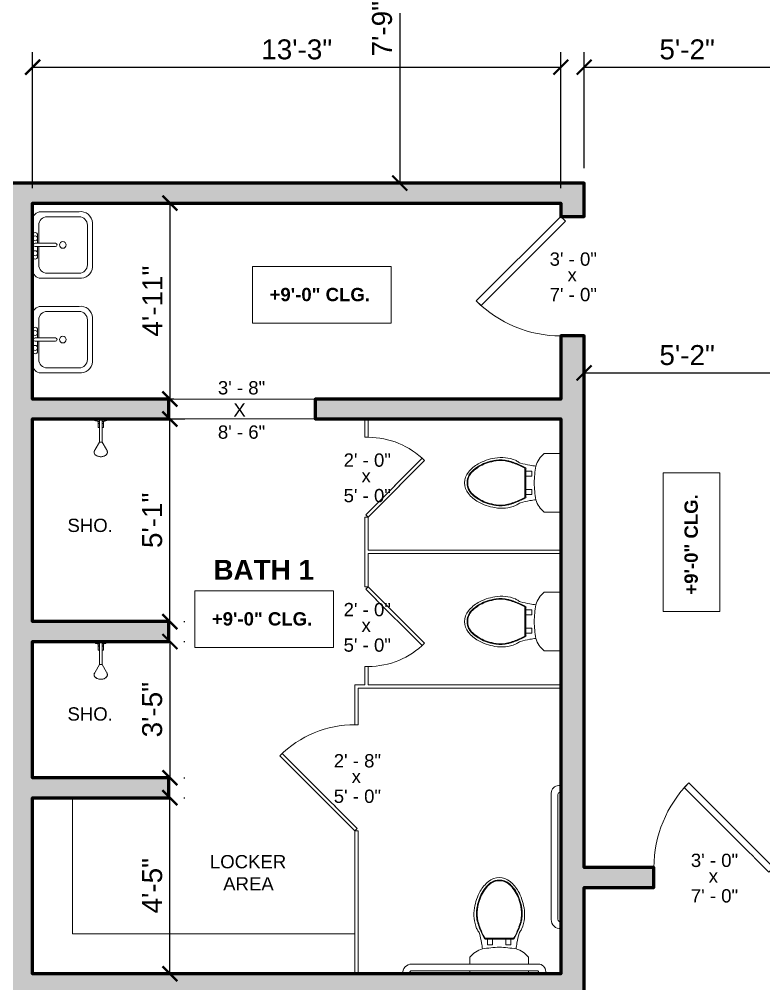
# Model space of a CAD drawing. Header units: inches. Extents: x -2078 to 106214, y -964 to 6385.
# Drawn here: x 44468.4 to 44692.4, y 4031.5 to 4321.9 of the extents above; entities that cross this region are included whole.
import ezdxf

# ---------------------------------------------------------------- set-up
doc = ezdxf.new("R2010")
doc.units = ezdxf.units.IN
doc.header["$MEASUREMENT"] = 0
doc.linetypes.add('HIDDEN2', pattern=[0.1875, 0.125, -0.0625])
for name, color, linetype, lineweight in [('A-ANNO', 2, 'Continuous', 5), ('A-ANNO-DIMS', 1, 'Continuous', 9), ('A-DETAIL-3', 40, 'Continuous', 15), ('A-DETL-THIN', 151, 'Continuous', 9), ('A-DOOR', 1, 'Continuous', 18), ('A-FIXT', 150, 'Continuous', 9), ('A-WALL', 3, 'Continuous', 40)]:
    doc.layers.add(name, color=color, linetype=linetype, lineweight=lineweight)
doc.layers.add('A-HATCH', color=9, linetype='Continuous')
doc.styles.add('Arial_1', font='arial.ttf', dxfattribs={"height": 0.0625})
doc.styles.add('Arial_3', font='arial.ttf', dxfattribs={"height": 0.125})
doc.styles.add('Arial_B', font='arialbd.ttf', dxfattribs={"height": 4.5})
doc.styles.add('Arial_B_1', font='arialbd.ttf', dxfattribs={"height": 3})
doc.styles.add('JC', font='arial.ttf', dxfattribs={"height": 0.125})
doc.dimstyles.new('JC-DIMS', dxfattribs={"dimtxt": 0.125, "dimasz": 0.09375, "dimexe": 0.09375, "dimexo": 0.09375, "dimgap": 0.046875, "dimtad": 1, "dimdec": 1, "dimzin": 0, "dimdsep": 46, "dimlunit": 4, "dimtxsty": 'JC', "dimblk": 'ARCHTICK', "dimcen": 0.09, "dimclrd": 1, "dimclre": 1, "dimclrt": 256, "dimadec": 0, "dimazin": 0, "dimtfac": 1, "dimtdec": 1, "dimtofl": 0, "dimtmove": 1, "dimatfit": 3, "dimfxl": 1, "dimtolj": 1, "dimtzin": 0, "dimarcsym": 0})

# ---------------------------------------------------------------- blocks, each defined once
blk = doc.blocks.new('JC_DOOR_SINGLE PANEL - SINGLE DOOR-1479792-1-1st Floor - Athletic Pavilion')
at = {"layer": 'A-DOOR', "lineweight": 30}
for p, q in [((-7.46, 28.96), (-8.87, 27.54)), ((-8.87, 27.54), (16.59, 2.09)), ((18, 3.5), (-7.46, 28.96)), ((16.59, 2.09), (18, 3.5))]:
    blk.add_line(p, q, dxfattribs=at)
at = {"layer": 'A-DOOR', "lineweight": 9}
blk.add_arc((18, 3.5), 36, 135, 180, dxfattribs=at)
blk = doc.blocks.new('JC_OPENING DOOR - OPENING DOOR-1480171-1-1st Floor - Athletic Pavilion')
at = {"linetype": 'HIDDEN2'}
for p, q in [((21.68, 3), (-22.32, 3)), ((-22.32, -3), (21.68, -3))]:
    blk.add_line(p, q, dxfattribs=at)
for p, q in [((-22.32, 3), (-22.32, -3)), ((21.68, -3), (21.68, 3))]:
    blk.add_line(p, q)
blk = doc.blocks.new('JC_SINGLE DOOR-NO TRIM - SINGLE DOOR 2-1535461-1-1st Floor - Athletic Pavilion')
at = {"layer": 'A-DOOR', "lineweight": 30}
for p, q in [((-7.33, -22.42), (15.29, 0.21)), ((15.29, 0.21), (16, -0.5)), ((16, -0.5), (-6.63, -23.13)), ((-6.63, -23.13), (-7.33, -22.42))]:
    blk.add_line(p, q, dxfattribs=at)
at = {"layer": 'A-DOOR', "lineweight": 9}
blk.add_arc((16, -0.5), 32, 180, 225, dxfattribs=at)
blk = doc.blocks.new('JC_SINGLE DOOR-NO TRIM - SINGLE DOOR 2-1479429-1-1st Floor - Athletic Pavilion')
at = {"layer": 'A-DOOR', "lineweight": 30}
for p, q in [((-5.68, -16.76), (11.29, 0.21)), ((11.29, 0.21), (12, -0.5)), ((12, -0.5), (-4.97, -17.47)), ((-4.97, -17.47), (-5.68, -16.76))]:
    blk.add_line(p, q, dxfattribs=at)
at = {"layer": 'A-DOOR', "lineweight": 9}
blk.add_arc((12, -0.5), 24, 180, 225, dxfattribs=at)
blk = doc.blocks.new('JC_SINGLE DOOR-NO TRIM - SINGLE DOOR 2-1479172-1-1st Floor - Athletic Pavilion')
at = {"layer": 'A-DOOR', "lineweight": 30}
for p, q in [((-4.97, 17.47), (-5.68, 16.76)), ((12, 0.5), (-4.97, 17.47)), ((-5.68, 16.76), (11.29, -0.21)), ((11.29, -0.21), (12, 0.5))]:
    blk.add_line(p, q, dxfattribs=at)
at = {"layer": 'A-DOOR', "lineweight": 9}
blk.add_arc((12, 0.5), 24, 135, 180, dxfattribs=at)
blk = doc.blocks.new('BEST_Toilet-Floor_Mount-KOHLER-Cimarron-K-5310 - Not A Type-See Type Catalog-V2-1-1st Floor - Athletic Pavilion')
at = {"layer": 'A-FIXT'}
for p, q in [((8.81, -1), (-8.81, -1)), ((-8.81, -1), (-8.81, -5.97)), ((8.81, -5.97), (8.81, -1)), ((4.25, -11.48), (-4.3, -11.48)), ((-3.52, -9.7), (-1.99, -9.7)), ((-3.52, -9.7), (-3.52, -11.48)), ((-1.99, -11.48), (-1.99, -9.7)), ((1.99, -9.7), (3.52, -9.7)), ((1.99, -9.7), (1.99, -11.48)), ((3.52, -11.48), (3.52, -9.7)), ((4.25, -11.78), (-4.3, -11.78))]:
    blk.add_line(p, q, dxfattribs=at)
for centre, radius, start, end in [((-3.19, -1.64), 7.1, 217.5906, 254.5518), ((-23.44, -6.86), 18.43, 349.205, 354.9347), ((0.79, 24.01), 33.02, 259.7563, 268.6223), ((-0.79, 24.01), 33.02, 271.3777, 280.2437), ((3.19, -1.64), 7.1, 285.4482, 322.4094), ((23.44, -6.86), 18.43, 185.0653, 190.795), ((-51.02, -1.6), 46.51, 345.6648, 349.205), ((-4.3, -11.77), 0.299, 90, 175.6962), ((4.25, -11.77), 0.299, 4.3025, 90), ((51.02, -1.6), 46.51, 190.795, 194.3352), ((-3.34, -16.09), 3.75, 141.6816, 157.4214), ((-7.65, -12.68), 1.75, 321.6816, 345.6648), ((7.65, -12.68), 1.75, 194.3352, 218.3184), ((3.34, -16.09), 3.75, 22.5786, 38.3184), ((3.26, -18.83), 10.9, 157.4214, 190.5786), ((-3.26, -18.83), 10.9, 349.4214, 22.5786), ((6.84, -18.72), 14.45, 188.417, 209.583), ((-6.84, -18.72), 14.45, 330.417, 351.583), ((3.58, -20.57), 10.69, 209.583, 230.417), ((-3.58, -20.57), 10.69, 309.583, 330.417), ((0.06, -24.83), 5.17, 230.417, 269.359), ((-0.06, -24.83), 5.17, 270.641, 309.583)]:
    blk.add_arc(centre, radius, start, end, dxfattribs=at)
for centre, major_axis, ratio, start_param, end_param in [((14.76, -22.69), (-6.72, 21.01), 0.99726, 0.748253, 0.914402), ((-4.29, -11.92), (-0.144, 0), 0.998055, 4.719691, 5.772222), ((4.25, -11.92), (0.144, 0), 0.99807, 0.508647, 1.561187), ((-14.8, -22.7), (5.52, 21.36), 0.996876, 5.312572, 5.478562), ((2.53, -19.12), (-5.56, 7.41), 0.998758, 0.685563, 1.075947), ((10.53, -21.15), (-5.73, 16.58), 0.997479, 0.891055, 0.994325), ((-10.58, -21.15), (5.42, 16.69), 0.997344, 5.270344, 5.373801), ((-2.58, -19.12), (5.48, 7.47), 0.998725, 5.196526, 5.58692), ((10.16, -17.99), (-7.42, 15.32), 0.996871, 1.268614, 1.423842), ((5.05, -19.56), (-6.32, 9.77), 0.999003, 1.302763, 1.707421), ((-5.1, -19.56), (6.48, 9.66), 0.999368, 4.593631, 4.996279), ((-10.22, -17.99), (7.53, 15.27), 0.997058, 4.86643, 5.021783), ((5.41, -19.26), (-8.84, 8.28), 0.998783, 1.463765, 1.511024), ((-5.46, -19.26), (8.86, 8.26), 0.998854, 4.77451, 4.823535)]:
    blk.add_ellipse(centre, major_axis=major_axis, ratio=ratio, start_param=start_param, end_param=end_param, dxfattribs=at)
for points in [[(-4.59, -11.75), (-4.9, -12.29), (-5.45, -13.39), (-5.92, -14.53), (-6.13, -15.11)], [(6.08, -15.1), (5.87, -14.53), (5.4, -13.39), (4.85, -12.29), (4.54, -11.75)], [(-6.66, -16.86), (-6.81, -17.46), (-6.98, -18.68), (-6.92, -19.92), (-6.82, -20.53)], [(-6.13, -15.11), (-6.23, -15.4), (-6.42, -15.97), (-6.59, -16.56), (-6.66, -16.86)], [(6.61, -16.86), (6.54, -16.56), (6.37, -15.97), (6.18, -15.39), (6.08, -15.1)], [(6.78, -20.53), (6.87, -19.92), (6.93, -18.68), (6.76, -17.46), (6.61, -16.86)], [(-6.82, -20.53), (-6.76, -20.97), (-6.59, -21.84), (-6.36, -22.7), (-6.22, -23.13)], [(-6.22, -23.13), (-5.98, -23.89), (-5.35, -25.36), (-4.43, -26.68), (-3.91, -27.28)], [(3.87, -27.26), (4.39, -26.66), (5.3, -25.35), (5.93, -23.89), (6.17, -23.13)], [(6.17, -23.13), (6.31, -22.7), (6.54, -21.84), (6.71, -20.97), (6.78, -20.53)], [(-3.91, -27.28), (-3.84, -27.35), (-3.72, -27.5), (-3.59, -27.64), (-3.52, -27.71)]]:
    blk.add_open_spline(points, degree=3, dxfattribs=at)
for points, knots in [([(-3.51, -27.71), (-3.33, -27.9), (-2.95, -28.25), (-2.07, -28.82), (-0.94, -29.2), (0.37, -29.25), (1.33, -29.05), (2.06, -28.75), (2.57, -28.47), (3.05, -28.12), (3.33, -27.86), (3.47, -27.71)], [0, 0, 0, 0, 0.1, 0.2, 0.4, 0.55, 0.7, 0.775, 0.85, 0.925, 1, 1, 1, 1]), ([(-3.37, -27.58), (-3.2, -27.76), (-2.83, -28.09), (-2.19, -28.5), (-1.5, -28.79), (-0.53, -29.04), (0.73, -29.04), (1.93, -28.63), (2.78, -28.09), (3.15, -27.76), (3.32, -27.58)], [0, 0, 0, 0, 0.1, 0.2, 0.3, 0.4, 0.6, 0.8, 0.9, 1, 1, 1, 1]), ([(3.47, -27.71), (3.53, -27.64), (3.67, -27.49), (3.8, -27.34), (3.87, -27.26)], [-1.50814179, -1.50814179, -1.50814179, -1.50814179, -1.48416303, -1.45965057, -1.45965057, -1.45965057, -1.45965057])]:
    blk.add_open_spline(points, degree=3, knots=knots, dxfattribs=at)
blk = doc.blocks.new('BEST_Toilet-Floor_Mount-KOHLER-Cimarron-K-5310 - Not A Type-See Type Catalog-V3-1-1st Floor - Athletic Pavilion')
at = {"layer": 'A-FIXT'}
for p, q in [((-8.81, -1.03), (-8.81, -1.94)), ((8.81, -1.94), (8.81, -1.03)), ((-8.81, -3.94), (-8.81, -5.97)), ((8.81, -5.97), (8.81, -3.94)), ((4.25, -11.48), (-4.3, -11.48)), ((-3.52, -9.7), (-1.99, -9.7)), ((-3.52, -9.7), (-3.52, -11.48)), ((-1.99, -11.48), (-1.99, -9.7)), ((1.99, -9.7), (3.52, -9.7)), ((1.99, -9.7), (1.99, -11.48)), ((3.52, -11.48), (3.52, -9.7)), ((4.25, -11.78), (-4.3, -11.78))]:
    blk.add_line(p, q, dxfattribs=at)
for centre, radius, start, end in [((-3.19, -1.64), 7.1, 217.5906, 254.5518), ((-23.44, -6.86), 18.43, 349.205, 354.9347), ((0.79, 24.01), 33.02, 259.7563, 268.6223), ((-0.79, 24.01), 33.02, 271.3777, 280.2437), ((3.19, -1.64), 7.1, 285.4482, 322.4094), ((23.44, -6.86), 18.43, 185.0653, 190.795), ((-51.02, -1.6), 46.51, 345.6648, 349.205), ((-4.3, -11.77), 0.299, 90, 175.6962), ((4.25, -11.77), 0.299, 4.3025, 90), ((51.02, -1.6), 46.51, 190.795, 194.3352), ((-3.34, -16.09), 3.75, 141.6816, 157.4214), ((-7.65, -12.68), 1.75, 321.6816, 345.6648), ((7.65, -12.68), 1.75, 194.3352, 218.3184), ((3.34, -16.09), 3.75, 22.5786, 38.3184), ((3.26, -18.83), 10.9, 157.4214, 190.5786), ((-3.26, -18.83), 10.9, 349.4214, 22.5786), ((6.84, -18.72), 14.45, 188.417, 209.583), ((-6.84, -18.72), 14.45, 330.417, 351.583), ((3.58, -20.57), 10.69, 209.583, 230.417), ((-3.58, -20.57), 10.69, 309.583, 330.417), ((0.06, -24.83), 5.17, 230.417, 269.359), ((-0.06, -24.83), 5.17, 270.641, 309.583)]:
    blk.add_arc(centre, radius, start, end, dxfattribs=at)
for centre, major_axis, ratio, start_param, end_param in [((14.76, -22.69), (-6.72, 21.01), 0.99726, 0.748253, 0.914402), ((-4.29, -11.92), (-0.144, 0), 0.998055, 4.719691, 5.772222), ((4.25, -11.92), (0.144, 0), 0.99807, 0.508647, 1.561187), ((-14.8, -22.7), (5.52, 21.36), 0.996876, 5.312572, 5.478562), ((2.53, -19.12), (-5.56, 7.41), 0.998758, 0.685563, 1.075947), ((10.53, -21.15), (-5.73, 16.58), 0.997479, 0.891055, 0.994325), ((-10.58, -21.15), (5.42, 16.69), 0.997344, 5.270344, 5.373801), ((-2.58, -19.12), (5.48, 7.47), 0.998725, 5.196526, 5.58692), ((10.16, -17.99), (-7.42, 15.32), 0.996871, 1.268614, 1.423842), ((5.05, -19.56), (-6.32, 9.77), 0.999003, 1.302763, 1.707421), ((-5.1, -19.56), (6.48, 9.66), 0.999368, 4.593631, 4.996279), ((-10.22, -17.99), (7.53, 15.27), 0.997058, 4.86643, 5.021783), ((5.41, -19.26), (-8.84, 8.28), 0.998783, 1.463765, 1.511024), ((-5.46, -19.26), (8.86, 8.26), 0.998854, 4.77451, 4.823535)]:
    blk.add_ellipse(centre, major_axis=major_axis, ratio=ratio, start_param=start_param, end_param=end_param, dxfattribs=at)
for points in [[(-4.59, -11.75), (-4.9, -12.29), (-5.45, -13.39), (-5.92, -14.53), (-6.13, -15.11)], [(6.08, -15.1), (5.87, -14.53), (5.4, -13.39), (4.85, -12.29), (4.54, -11.75)], [(-6.66, -16.86), (-6.81, -17.46), (-6.98, -18.68), (-6.92, -19.92), (-6.82, -20.53)], [(-6.13, -15.11), (-6.23, -15.4), (-6.42, -15.97), (-6.59, -16.56), (-6.66, -16.86)], [(6.61, -16.86), (6.54, -16.56), (6.37, -15.97), (6.18, -15.39), (6.08, -15.1)], [(6.78, -20.53), (6.87, -19.92), (6.93, -18.68), (6.76, -17.46), (6.61, -16.86)], [(-6.82, -20.53), (-6.76, -20.97), (-6.59, -21.84), (-6.36, -22.7), (-6.22, -23.13)], [(-6.22, -23.13), (-5.98, -23.89), (-5.35, -25.36), (-4.43, -26.68), (-3.91, -27.28)], [(3.87, -27.26), (4.39, -26.66), (5.3, -25.35), (5.93, -23.89), (6.17, -23.13)], [(6.17, -23.13), (6.31, -22.7), (6.54, -21.84), (6.71, -20.97), (6.78, -20.53)], [(-3.91, -27.28), (-3.84, -27.35), (-3.72, -27.5), (-3.59, -27.64), (-3.52, -27.71)]]:
    blk.add_open_spline(points, degree=3, dxfattribs=at)
for points, knots in [([(-3.51, -27.71), (-3.33, -27.9), (-2.95, -28.25), (-2.07, -28.82), (-0.94, -29.2), (0.37, -29.25), (1.33, -29.05), (2.06, -28.75), (2.57, -28.47), (3.05, -28.12), (3.33, -27.86), (3.47, -27.71)], [0, 0, 0, 0, 0.1, 0.2, 0.4, 0.55, 0.7, 0.775, 0.85, 0.925, 1, 1, 1, 1]), ([(-3.37, -27.58), (-3.2, -27.76), (-2.83, -28.09), (-2.19, -28.5), (-1.5, -28.79), (-0.53, -29.04), (0.73, -29.04), (1.93, -28.63), (2.78, -28.09), (3.15, -27.76), (3.32, -27.58)], [0, 0, 0, 0, 0.1, 0.2, 0.3, 0.4, 0.6, 0.8, 0.9, 1, 1, 1, 1]), ([(3.47, -27.71), (3.53, -27.64), (3.67, -27.49), (3.8, -27.34), (3.87, -27.26)], [-1.50814179, -1.50814179, -1.50814179, -1.50814179, -1.48416303, -1.45965057, -1.45965057, -1.45965057, -1.45965057])]:
    blk.add_open_spline(points, degree=3, knots=knots, dxfattribs=at)
blk = doc.blocks.new('JC_DOOR_SINGLE PANEL - SINGLE DOOR-1469631-1-1st Floor - Athletic Pavilion')
at = {"layer": 'A-DOOR', "lineweight": 30}
for p, q in [((-7.46, 28.46), (-8.87, 27.04)), ((-8.87, 27.04), (16.59, 1.59)), ((18, 3), (-7.46, 28.46)), ((16.59, 1.59), (18, 3))]:
    blk.add_line(p, q, dxfattribs=at)
at = {"layer": 'A-DOOR', "lineweight": 9}
blk.add_arc((18, 3), 36, 135, 180, dxfattribs=at)
blk = doc.blocks.new('Shower Head - Shower Head-911223-1-1st Floor - Athletic Pavilion')
at = {"layer": 'A-FIXT'}
for p, q in [((-1.71, 9.23), (-0.39, 6.95)), ((-0.39, 6.95), (-1.71, 9.23)), ((0.39, 6.95), (1.71, 9.23)), ((0.39, 6.95), (1.71, 9.23)), ((-0.39, 6.95), (-0.39, 0.26)), ((-0.39, 6.95), (0.39, 6.95)), ((-0.39, 0.26), (-0.39, 6.95)), ((0.39, 0.26), (0.39, 6.95)), ((0.39, 0.26), (0.39, 6.95)), ((-2.17, 0.2), (-2.17, 0)), ((-2.17, 0.2), (-1.01, 0.2)), ((-0.39, 0.26), (-0.98, 0.26)), ((-0.98, 0.26), (-0.98, 0)), ((-0.98, 0.26), (-0.98, 0)), ((0.98, 0.26), (-0.98, 0.26)), ((-0.98, 0), (0.98, 0)), ((-0.98, 0), (0.98, 0)), ((-0.79, 2.57), (-0.79, 1.38)), ((-0.39, 2.57), (-0.79, 2.57)), ((-0.79, 1.38), (-0.39, 1.38)), ((-0.79, 1.31), (-0.79, 0.72)), ((-0.39, 1.31), (-0.79, 1.31)), ((-0.79, 0.72), (-0.56, 0.72)), ((-0.67, 1.38), (-0.67, 1.31)), ((-0.55, 0.72), (-0.39, 0.72)), ((0.79, 2.57), (0.39, 2.57)), ((0.39, 1.38), (0.79, 1.38)), ((0.79, 1.31), (0.39, 1.31)), ((0.39, 0.72), (0.55, 0.72)), ((0.98, 0.26), (0.39, 0.26)), ((0.56, 0.72), (0.79, 0.72)), ((0.67, 1.31), (0.67, 1.38)), ((0.79, 1.38), (0.79, 2.57)), ((0.79, 0.72), (0.79, 1.31)), ((0.98, 0), (0.98, 0.26)), ((0.98, 0), (0.98, 0.26)), ((1.01, 0.2), (2.17, 0.2)), ((2.17, 0), (2.17, 0.2))]:
    blk.add_line(p, q, dxfattribs=at)
at = {"layer": 'A-FIXT', "flags": 128}
for points in [[(-2.17, 0.2), (-2.02, 0.28), (-1.86, 0.36), (-1.71, 0.43), (-1.55, 0.49), (-1.39, 0.55), (-1.23, 0.61), (-1.07, 0.65), (-0.9, 0.69), (-0.78, 0.72)], [(0.78, 0.72), (0.95, 0.68), (1.11, 0.64), (1.28, 0.59), (1.44, 0.54), (1.6, 0.48), (1.75, 0.41), (1.91, 0.34), (2.06, 0.26), (2.17, 0.2)]]:
    blk.add_lwpolyline(points, dxfattribs=at)
at = {"layer": 'A-FIXT'}
for start_param, end_param in [(1.570796, 3.678358), (5.74642, 7.853982)]:
    blk.add_ellipse((0, 9.95), major_axis=(1.99, 0), ratio=0.707107, start_param=start_param, end_param=end_param, dxfattribs=at)
for points in [[(0, 11.36), (-0.14, 11.36), (-0.42, 11.34), (-0.82, 11.25), (-1.19, 11.1), (-1.6, 10.83), (-1.96, 10.39), (-2.03, 9.89), (-1.9, 9.5), (-1.79, 9.32), (-1.71, 9.23)], [(1.71, 9.23), (1.79, 9.32), (1.9, 9.5), (1.99, 9.79), (2, 10.09), (1.89, 10.48), (1.53, 10.92), (0.96, 11.22), (0.42, 11.34), (0.14, 11.36), (0, 11.36)]]:
    blk.add_open_spline(points, degree=3, knots=[0, 0, 0, 0, 0.1, 0.2, 0.3, 0.4, 0.6, 0.8, 0.9, 1, 1, 1, 1], dxfattribs=at)
blk = doc.blocks.new('Sink Vanity-Square - 20_ x 18_-669472-1-1st Floor - Athletic Pavilion')
at = {"layer": 'A-FIXT'}
for p, q in [((0.12, 6.33), (0.12, 0.22)), ((1.12, 6.33), (1.12, 0.22)), ((-9.38, 4.59), (-9.38, -6.91)), ((0.12, 5.22), (-5.38, 5.22)), ((-2.88, 5.59), (0.12, 5.59)), ((1.12, 5.59), (3.62, 5.59)), ((6.62, 5.22), (1.12, 5.22)), ((10.62, -6.91), (10.62, 4.59)), ((-7.88, 2.72), (-7.88, -6.91)), ((9.12, -6.91), (9.12, 2.72)), ((-6.06, -10.91), (7.3, -10.91)), ((-5.38, -9.41), (6.62, -9.41))]:
    blk.add_line(p, q, dxfattribs=at)
for centre, radius, start, end in [((-6.88, 4.59), 2.5, 90, 180), ((-2.88, 6.34), 0.75, 90, 270), ((-1.88, 6.34), 0.75, 360, 180), ((-1.88, 6.34), 0.75, 180, 0), ((0.62, 6.33), 0.5, 360, 180), ((2.62, 6.34), 0.75, 360, 180), ((2.62, 6.34), 0.75, 180, 360), ((3.62, 6.34), 0.75, 270, 90), ((8.12, 4.59), 2.5, 360, 90), ((-5.38, 2.72), 2.5, 90, 180), ((6.62, 2.72), 2.5, 0, 90), ((0.62, 0.22), 0.5, 180, 0), ((0.62, -2), 1, 360, 180), ((0.62, -2), 1, 180, 0), ((-5.91, -7.4), 3.51, 171.8503, 267.5498), ((-5.38, -6.91), 2.5, 180, 270), ((6.62, -6.91), 2.5, 270, 0), ((7.15, -7.4), 3.51, 272.4502, 8.1497)]:
    blk.add_arc(centre, radius, start, end, dxfattribs=at)
blk = doc.blocks.new('_ArchTick')
at = {"color": 0, "linetype": 'ByBlock', "const_width": 0.15}
blk.add_lwpolyline([(-0.5, -0.5), (0.5, 0.5)], dxfattribs=at)
blk = doc.blocks.new('*D2158')
at = {"layer": 'A-ANNO-DIMS', "color": 1, "lineweight": -2, "transparency": 16777216}
for p, q in [((44584.05, 4365.53), (44578.39, 4365.53)), ((44582.89, 4365.53), (44582.89, 4272.53)), ((44584.05, 4272.53), (44578.39, 4272.53))]:
    blk.add_line(p, q, dxfattribs=at)
at = {"layer": 'Defpoints', "color": 0, "transparency": 16777216}
for p in [(44588.55, 4365.53), (44582.89, 4272.53), (44588.55, 4272.53)]:
    blk.add_point(p, dxfattribs=at)
at = {"layer": 'A-ANNO-DIMS', "color": 1, "lineweight": -2, "transparency": 16777216, "xscale": 4.5, "yscale": 4.5, "zscale": 4.5}
for p, rotation in [((44582.89, 4365.53), 90), ((44582.89, 4272.53), 270)]:
    blk.add_blockref('_ArchTick', p, dxfattribs=dict(at, rotation=rotation))
at = {"layer": 'A-ANNO-DIMS', "color": 2, "transparency": 16777216, "insert": (44577.58, 4319.03), "char_height": 6, "width": 0.4008, "attachment_point": 5, "rotation": 90, "style": 'JC'}
blk.add_mtext('\\A1;7\'-9"', dxfattribs=at)
blk = doc.blocks.new('*D2204')
at = {"layer": 'A-ANNO-DIMS', "color": 1, "lineweight": -2, "transparency": 16777216}
for p, q in [((44638.38, 4216.58), (44638.38, 4210.92)), ((44700.38, 4216.58), (44700.38, 4210.92)), ((44638.38, 4215.42), (44700.38, 4215.42))]:
    blk.add_line(p, q, dxfattribs=at)
at = {"layer": 'Defpoints', "color": 0, "transparency": 16777216}
for p in [(44638.38, 4221.08), (44700.38, 4221.08), (44700.38, 4215.42)]:
    blk.add_point(p, dxfattribs=at)
at = {"layer": 'A-ANNO-DIMS', "color": 1, "lineweight": -2, "transparency": 16777216, "xscale": 4.5, "yscale": 4.5, "zscale": 4.5, "rotation": 180}
blk.add_blockref('_ArchTick', (44638.38, 4215.42), dxfattribs=at)
at = {"layer": 'A-ANNO-DIMS', "color": 1, "lineweight": -2, "transparency": 16777216, "xscale": 4.5, "yscale": 4.5, "zscale": 4.5}
blk.add_blockref('_ArchTick', (44700.38, 4215.42), dxfattribs=at)
at = {"layer": 'A-ANNO-DIMS', "color": 2, "transparency": 16777216, "insert": (44669.38, 4220.74), "char_height": 6, "width": 0.4008, "attachment_point": 5, "style": 'JC'}
blk.add_mtext('\\A1;5\'-2"', dxfattribs=at)
blk = doc.blocks.new('*D2206')
at = {"layer": 'A-ANNO-DIMS', "color": 1, "lineweight": -2, "transparency": 16777216}
for p, q in [((44514.86, 4266.53), (44509.2, 4266.53)), ((44513.7, 4266.53), (44513.7, 4207.53)), ((44514.86, 4207.53), (44509.2, 4207.53))]:
    blk.add_line(p, q, dxfattribs=at)
at = {"layer": 'Defpoints', "color": 0, "transparency": 16777216}
for p in [(44519.36, 4266.53), (44513.7, 4207.53), (44519.36, 4207.53)]:
    blk.add_point(p, dxfattribs=at)
at = {"layer": 'A-ANNO-DIMS', "color": 1, "lineweight": -2, "transparency": 16777216, "xscale": 4.5, "yscale": 4.5, "zscale": 4.5}
for p, rotation in [((44513.7, 4266.53), 90), ((44513.7, 4207.53), 270)]:
    blk.add_blockref('_ArchTick', p, dxfattribs=dict(at, rotation=rotation))
at = {"layer": 'A-ANNO-DIMS', "color": 2, "transparency": 16777216, "insert": (44508.44, 4237.03), "char_height": 6, "width": 0.4874, "attachment_point": 5, "rotation": 90, "style": 'JC'}
blk.add_mtext('\\A1;4\'-11"', dxfattribs=at)
blk = doc.blocks.new('*D2208')
at = {"layer": 'A-ANNO-DIMS', "color": 1, "lineweight": -2, "transparency": 16777216}
for p, q in [((44512.54, 4201.53), (44518.2, 4201.53)), ((44513.7, 4140.53), (44513.7, 4201.53)), ((44517.9, 4140.53), (44518.2, 4140.53))]:
    blk.add_line(p, q, dxfattribs=at)
at = {"layer": 'Defpoints', "color": 0, "transparency": 16777216}
for p in [(44508.04, 4201.53), (44513.7, 4201.53), (44513.4, 4140.53)]:
    blk.add_point(p, dxfattribs=at)
at = {"layer": 'A-ANNO-DIMS', "color": 1, "lineweight": -2, "transparency": 16777216, "xscale": 4.5, "yscale": 4.5, "zscale": 4.5}
for p, rotation in [((44513.7, 4201.53), 90), ((44513.7, 4140.53), 270)]:
    blk.add_blockref('_ArchTick', p, dxfattribs=dict(at, rotation=rotation))
at = {"layer": 'A-ANNO-DIMS', "color": 2, "transparency": 16777216, "insert": (44508.39, 4171.03), "char_height": 6, "width": 0.4008, "attachment_point": 5, "rotation": 90, "style": 'JC'}
blk.add_mtext('\\A1;5\'-1"', dxfattribs=at)
blk = doc.blocks.new('*D2210')
at = {"layer": 'A-ANNO-DIMS', "color": 1, "lineweight": -2, "transparency": 16777216}
for p, q in [((44513.7, 4134.53), (44513.7, 4093.53)), ((44517.9, 4134.53), (44518.2, 4134.53)), ((44517.9, 4093.53), (44518.2, 4093.53))]:
    blk.add_line(p, q, dxfattribs=at)
at = {"layer": 'Defpoints', "color": 0, "transparency": 16777216}
for p in [(44513.4, 4134.53), (44513.4, 4093.53), (44513.7, 4093.53)]:
    blk.add_point(p, dxfattribs=at)
at = {"layer": 'A-ANNO-DIMS', "color": 1, "lineweight": -2, "transparency": 16777216, "xscale": 4.5, "yscale": 4.5, "zscale": 4.5}
for p, rotation in [((44513.7, 4134.53), 90), ((44513.7, 4093.53), 270)]:
    blk.add_blockref('_ArchTick', p, dxfattribs=dict(at, rotation=rotation))
at = {"layer": 'A-ANNO-DIMS', "color": 2, "transparency": 16777216, "insert": (44508.39, 4114.03), "char_height": 6, "width": 0.4008, "attachment_point": 5, "rotation": 90, "style": 'JC'}
blk.add_mtext('\\A1;3\'-5"', dxfattribs=at)
blk = doc.blocks.new('*D2212')
at = {"layer": 'A-ANNO-DIMS', "color": 1, "lineweight": -2, "transparency": 16777216}
for p, q in [((44513.7, 4034.53), (44513.7, 4087.53)), ((44517.9, 4087.53), (44518.2, 4087.53)), ((44512.54, 4034.53), (44518.2, 4034.53))]:
    blk.add_line(p, q, dxfattribs=at)
at = {"layer": 'Defpoints', "color": 0, "transparency": 16777216}
for p in [(44513.4, 4087.53), (44513.7, 4087.53), (44508.04, 4034.53)]:
    blk.add_point(p, dxfattribs=at)
at = {"layer": 'A-ANNO-DIMS', "color": 1, "lineweight": -2, "transparency": 16777216, "xscale": 4.5, "yscale": 4.5, "zscale": 4.5}
for p, rotation in [((44513.7, 4087.53), 90), ((44513.7, 4034.53), 270)]:
    blk.add_blockref('_ArchTick', p, dxfattribs=dict(at, rotation=rotation))
at = {"layer": 'A-ANNO-DIMS', "color": 2, "transparency": 16777216, "insert": (44508.4, 4061.03), "char_height": 6, "width": 0.4008, "attachment_point": 5, "rotation": 90, "style": 'JC'}
blk.add_mtext('\\A1;4\'-5"', dxfattribs=at)
blk = doc.blocks.new('*D2224')
at = {"layer": 'A-ANNO-DIMS', "color": 1, "lineweight": -2, "transparency": 16777216}
for p, q in [((44472.38, 4271.03), (44472.38, 4311.94)), ((44631.38, 4271.03), (44631.38, 4311.94)), ((44472.38, 4307.44), (44631.38, 4307.44))]:
    blk.add_line(p, q, dxfattribs=at)
at = {"layer": 'Defpoints', "color": 0, "transparency": 16777216}
for p in [(44631.38, 4307.44), (44472.38, 4266.53), (44631.38, 4266.53)]:
    blk.add_point(p, dxfattribs=at)
at = {"layer": 'A-ANNO-DIMS', "color": 1, "lineweight": -2, "transparency": 16777216, "xscale": 4.5, "yscale": 4.5, "zscale": 4.5, "rotation": 180}
blk.add_blockref('_ArchTick', (44472.38, 4307.44), dxfattribs=at)
at = {"layer": 'A-ANNO-DIMS', "color": 1, "lineweight": -2, "transparency": 16777216, "xscale": 4.5, "yscale": 4.5, "zscale": 4.5}
blk.add_blockref('_ArchTick', (44631.38, 4307.44), dxfattribs=at)
at = {"layer": 'A-ANNO-DIMS', "color": 2, "transparency": 16777216, "insert": (44551.88, 4312.76), "char_height": 6, "width": 0.4874, "attachment_point": 5, "style": 'JC'}
blk.add_mtext('\\A1;13\'-3"', dxfattribs=at)
blk = doc.blocks.new('*D2226')
at = {"layer": 'A-ANNO-DIMS', "color": 1, "lineweight": -2, "transparency": 16777216}
for p, q in [((44638.38, 4277.03), (44638.38, 4311.94)), ((44700.38, 4277.03), (44700.38, 4311.94)), ((44638.38, 4307.44), (44700.38, 4307.44))]:
    blk.add_line(p, q, dxfattribs=at)
at = {"layer": 'Defpoints', "color": 0, "transparency": 16777216}
for p in [(44700.38, 4307.44), (44638.38, 4272.53), (44700.38, 4272.53)]:
    blk.add_point(p, dxfattribs=at)
at = {"layer": 'A-ANNO-DIMS', "color": 1, "lineweight": -2, "transparency": 16777216, "xscale": 4.5, "yscale": 4.5, "zscale": 4.5, "rotation": 180}
blk.add_blockref('_ArchTick', (44638.38, 4307.44), dxfattribs=at)
at = {"layer": 'A-ANNO-DIMS', "color": 1, "lineweight": -2, "transparency": 16777216, "xscale": 4.5, "yscale": 4.5, "zscale": 4.5}
blk.add_blockref('_ArchTick', (44700.38, 4307.44), dxfattribs=at)
at = {"layer": 'A-ANNO-DIMS', "color": 2, "transparency": 16777216, "insert": (44669.38, 4312.76), "char_height": 6, "width": 0.4008, "attachment_point": 5, "style": 'JC'}
blk.add_mtext('\\A1;5\'-2"', dxfattribs=at)
blk = doc.blocks.new('JC- existing door Tag_quad - JC- existing door Tag_quad-839775-1-1st Floor - Athletic Pavilion')
at = {"layer": 'A-ANNO', "insert": (-0.0234, 0.0378), "char_height": 0.0625, "width": 0.0505, "attachment_point": 1, "style": 'Arial_3', "bg_fill": 3, "box_fill_scale": 1.25, "bg_fill_color": 256, "bg_fill_true_color": 13158600, "bg_fill_transparency": 0}
blk.add_mtext('x', dxfattribs=at)

msp = doc.modelspace()

# ---------------------------------------------------------------- linework, layer by layer
at = {"layer": 'A-ANNO', "flags": 128}
for points in [[(44538.583, 4247.453), (44580.319, 4247.453), (44580.319, 4230.385), (44538.583, 4230.385)], [(44662.129, 4143.54), (44662.129, 4185.276), (44679.198, 4185.276), (44679.198, 4143.54)], [(44521.216, 4149.819), (44562.952, 4149.819), (44562.952, 4132.75), (44521.216, 4132.75)]]:
    msp.add_lwpolyline(points, close=True, dxfattribs=at)
at = {"layer": 'A-DETAIL-3', "lineweight": 9}
for p, q in [((44484.379, 4087.533), (44484.379, 4046.506)), ((44484.379, 4046.506), (44569.404, 4046.506))]:
    msp.add_line(p, q, dxfattribs=at)
at = {"layer": 'A-DETL-THIN'}
for p, q in [((44572.379, 4196.019), (44572.379, 4201.533)), ((44573.379, 4201.533), (44573.379, 4196.019)), ((44572.379, 4196.019), (44573.379, 4196.019)), ((44572.379, 4151.019), (44572.379, 4172.019)), ((44573.379, 4172.019), (44572.379, 4172.019)), ((44573.379, 4172.019), (44573.379, 4162.019)), ((44573.379, 4162.019), (44631.379, 4162.019)), ((44573.379, 4161.019), (44573.379, 4151.019)), ((44631.379, 4161.019), (44573.379, 4161.019)), ((44572.379, 4151.019), (44573.379, 4151.019)), ((44572.379, 4121.506), (44572.379, 4127.019)), ((44573.379, 4127.019), (44572.379, 4127.019)), ((44573.379, 4127.019), (44573.379, 4121.506)), ((44569.404, 4121.506), (44572.379, 4121.506)), ((44569.404, 4109.506), (44569.404, 4121.506)), ((44631.379, 4120.506), (44570.404, 4120.506)), ((44570.404, 4120.506), (44570.404, 4109.506)), ((44573.379, 4121.506), (44631.379, 4121.506)), ((44569.404, 4109.506), (44570.404, 4109.506)), ((44631.379, 4091.166), (44630.722, 4091.166)), ((44631.379, 4089.166), (44631.379, 4091.166)), ((44628.464, 4088.908), (44628.464, 4050.828)), ((44630.464, 4050.945), (44630.464, 4088.449)), ((44631.181, 4089.166), (44631.379, 4089.166)), ((44569.404, 4034.533), (44569.404, 4077.506)), ((44570.404, 4077.506), (44569.404, 4077.506)), ((44570.404, 4077.506), (44570.404, 4034.533)), ((44631.379, 4048.083), (44631.379, 4050.079)), ((44624.577, 4037.448), (44586.496, 4037.448)), ((44583.751, 4034.533), (44585.747, 4034.533)), ((44586.614, 4035.448), (44624.118, 4035.448)), ((44624.835, 4034.731), (44624.835, 4034.533)), ((44624.835, 4034.533), (44626.835, 4034.533)), ((44626.835, 4034.533), (44626.835, 4035.19))]:
    msp.add_line(p, q, dxfattribs=at)
for centre, radius, start, end in [((44630.722, 4088.908), 2.258, 90, 180), ((44631.181, 4088.449), 0.717, 90, 180), ((44631.214, 4050.828), 2.75, 180, 273.44633), ((44631.331, 4050.945), 0.868, 180, 273.15617), ((44586.496, 4034.698), 2.75, 90, 183.44633), ((44624.577, 4035.19), 2.258, 0, 90), ((44586.614, 4034.58), 0.868, 90, 183.15617), ((44624.118, 4034.731), 0.717, 0, 90)]:
    msp.add_arc(centre, radius, start, end, dxfattribs=at)

# ---------------------------------------------------------------- block references
at = {"layer": 'A-DOOR', "rotation": 180}
msp.add_blockref('JC_OPENING DOOR - OPENING DOOR-1480171-1-1st Floor - Athletic Pavilion', (44535.057, 4204.533), dxfattribs=at)
at = {"layer": 'A-FIXT'}
for name, p, rotation in [('Sink Vanity-Square - 20_ x 18_-669472-1-1st Floor - Athletic Pavilion', (44479.471, 4253.3), 89.9999999999996), ('Sink Vanity-Square - 20_ x 18_-669472-1-1st Floor - Athletic Pavilion', (44479.471, 4224.8), 89.9999999999996), ('Shower Head - Shower Head-911223-1-1st Floor - Athletic Pavilion', (44492.891, 4201.533), 180), ('BEST_Toilet-Floor_Mount-KOHLER-Cimarron-K-5310 - Not A Type-See Type Catalog-V2-1-1st Floor - Athletic Pavilion', (44632.36, 4182.293), 269.9999999999997), ('BEST_Toilet-Floor_Mount-KOHLER-Cimarron-K-5310 - Not A Type-See Type Catalog-V2-1-1st Floor - Athletic Pavilion', (44632.36, 4140.543), 269.9999999999997), ('Shower Head - Shower Head-911223-1-1st Floor - Athletic Pavilion', (44492.891, 4134.533), 180), ('BEST_Toilet-Floor_Mount-KOHLER-Cimarron-K-5310 - Not A Type-See Type Catalog-V3-1-1st Floor - Athletic Pavilion', (44612.837, 4033.506), 180)]:
    msp.add_blockref(name, p, dxfattribs=dict(at, rotation=rotation))

# ---------------------------------------------------------------- texts
at = {"layer": 'A-ANNO', "char_height": 4, "width": 17.978, "attachment_point": 1, "style": 'Arial_1', "bg_fill": 3, "box_fill_scale": 1.25, "bg_fill_color": 256, "bg_fill_true_color": 13158600, "bg_fill_transparency": 0}
for s, insert in [('3\' - 0"', (44627.993, 4251.67)), ('7\' - 0"', (44627.993, 4240.988)), ('2\' - 0"', (44565.993, 4191.156)), ('5\' - 0"', (44565.993, 4180.475)), ('2\' - 0"', (44565.993, 4146.156)), ('5\' - 0"', (44565.993, 4135.475)), ('2\' - 8"', (44563.018, 4100.643)), ('5\' - 0"', (44563.018, 4089.962)), ('3\' - 0"', (44670.493, 4070.67)), ('7\' - 0"', (44670.493, 4059.988))]:
    msp.add_mtext(s, dxfattribs=dict(at, insert=insert))
at = {"layer": 'A-ANNO', "attachment_point": 1}
for s, insert, char_height, width, style in [('+9\'-0" CLG.', (44543.703, 4241), 4, 37.976, 'Arial_B_1'), ('3\' - 8"', (44528.15, 4212.925), 4, 17.978, 'Arial_1'), ('   X', (44528.15, 4206.258), 4, 10.706, 'Arial_1'), ('8\' - 6"', (44528.15, 4199.592), 4, 17.978, 'Arial_1'), ('SHO.', (44482.879, 4171.515), 4, 17.17, 'Arial_1'), ('BATH 1', (44526.794, 4159.125), 6, 36.966, 'Arial_B'), ('+9\'-0" CLG.', (44526.336, 4143.365), 4, 37.976, 'Arial_B_1'), ('SHO.', (44482.879, 4114.739), 4, 17.17, 'Arial_1'), ('LOCKER', (44525.746, 4070.269), 4, 28.684, 'Arial_1'), ('AREA', (44529.746, 4063.602), 4, 18.988, 'Arial_1')]:
    msp.add_mtext(s, dxfattribs=dict(at, insert=insert, char_height=char_height, width=width, style=style))
at = {"layer": 'A-ANNO', "insert": (44668.583, 4148.66), "char_height": 4, "width": 37.976, "attachment_point": 1, "rotation": 90, "style": 'Arial_B_1'}
msp.add_mtext('+9\'-0" CLG.', dxfattribs=at)

# ---------------------------------------------------------------- dimensions: what is measured, and where the dimension line sits
at = {"layer": 'A-ANNO-DIMS'}
for base, p1, p2, picture, middle in [((44582.891, 4272.533), (44588.548, 4365.533), (44588.548, 4272.533), '*D2158', (44577.578, 4319.033)), ((44513.702, 4207.533), (44519.359, 4266.533), (44519.359, 4207.533), '*D2206', (44508.439, 4237.033)), ((44513.702, 4201.533), (44513.404, 4140.533), (44508.045, 4201.533), '*D2208', (44508.388, 4171.033)), ((44513.702, 4093.533), (44513.404, 4134.533), (44513.404, 4093.533), '*D2210', (44508.386, 4114.033)), ((44513.702, 4087.533), (44508.045, 4034.533), (44513.404, 4087.533), '*D2212', (44508.401, 4061.033))]:
    dim = msp.add_linear_dim(base=base, p1=p1, p2=p2, angle=90, dimstyle='JC-DIMS', override={"dimclrt": 2}, dxfattribs=at)
    dim.commit()
    dim.dimension.update_dxf_attribs({"geometry": picture, "text_midpoint": middle})
for base, p1, p2, picture, middle in [((44631.379, 4307.444), (44472.379, 4266.533), (44631.379, 4266.533), '*D2224', (44551.879, 4312.759)), ((44700.379, 4307.444), (44638.379, 4272.533), (44700.379, 4272.533), '*D2226', (44669.379, 4312.757)), ((44700.379, 4215.424), (44638.379, 4221.081), (44700.379, 4221.081), '*D2204', (44669.379, 4220.737))]:
    dim = msp.add_linear_dim(base=base, p1=p1, p2=p2, dimstyle='JC-DIMS', override={"dimclrt": 2}, dxfattribs=at)
    dim.commit()
    dim.dimension.update_dxf_attribs({"geometry": picture, "text_midpoint": middle})

# ---------------------------------------------------------------- next in the draw order: block references
at = {"layer": 'A-DOOR'}
for name, p, rotation in [('JC_DOOR_SINGLE PANEL - SINGLE DOOR-1479792-1-1st Floor - Athletic Pavilion', (44634.879, 4244.533), 89.9999999999999), ('JC_SINGLE DOOR-NO TRIM - SINGLE DOOR 2-1479172-1-1st Floor - Athletic Pavilion', (44572.879, 4184.019), 269.9999999999997), ('JC_SINGLE DOOR-NO TRIM - SINGLE DOOR 2-1479429-1-1st Floor - Athletic Pavilion', (44572.879, 4139.019), 89.99999999999993), ('JC_SINGLE DOOR-NO TRIM - SINGLE DOOR 2-1535461-1-1st Floor - Athletic Pavilion', (44569.904, 4093.506), 269.9999999999999)]:
    msp.add_blockref(name, p, dxfattribs=dict(at, rotation=rotation))
msp.add_blockref('JC_DOOR_SINGLE PANEL - SINGLE DOOR-1469631-1-1st Floor - Athletic Pavilion', (44677.379, 4063.533), dxfattribs=at)

# ---------------------------------------------------------------- next in the draw order: block references
at = {"layer": 'A-ANNO', "xscale": 64, "yscale": 64, "zscale": 64}
for p in [(44634.879, 4244.533), (44572.879, 4184.019), (44572.879, 4139.019), (44569.904, 4093.506), (44677.379, 4063.533)]:
    msp.add_blockref('JC- existing door Tag_quad - JC- existing door Tag_quad-839775-1-1st Floor - Athletic Pavilion', p, dxfattribs=at)

# ---------------------------------------------------------------- next in the draw order: hatches: boundary and pattern name
at = {"layer": 'A-HATCH'}
h = msp.add_hatch(color=256, dxfattribs=at)
h.dxf.hatch_style = 1
h.paths.add_polyline_path([(45301.379, 4766.533), (43718.379, 4766.533), (43718.379, 4694.204), (43561.379, 4694.204), (43561.379, 4569.204), (43522.379, 4569.204), (43522.379, 4561.204), (43574.379, 4561.204), (43574.379, 4681.204), (43718.379, 4681.204), (43718.379, 4676.408), (43734.379, 4676.408), (43734.379, 4751.533), (43860.379, 4751.533), (43860.379, 4689.033), (43868.379, 4689.033), (43868.379, 4753.533), (44076.379, 4753.533), (44076.379, 4747.533), (44081.379, 4747.533), (44081.379, 4753.533), (45130.379, 4753.533), (45130.379, 4715.533), (45138.379, 4715.533), (45138.379, 4750.533), (45285.379, 4750.533), (45285.379, 4608.533), (45138.379, 4608.533), (45138.379, 4643.533), (45130.379, 4643.533), (45130.379, 4598.533), (45210.379, 4598.533), (45210.379, 4400.533), (45131.379, 4400.533), (45131.379, 4371.533), (45035.379, 4371.533), (45035.379, 4365.533), (45085.146, 4365.533), (45085.146, 4351.533), (45103.146, 4351.533), (45103.146, 4365.533), (45137.379, 4365.533), (45137.379, 4392.533), (45210.379, 4392.533), (45210.379, 4381.696), (45218.379, 4381.696), (45218.379, 4598.533), (45288.379, 4598.533), (45288.379, 4499.92), (45288.379, 4272.533), (45157.379, 4272.533), (45157.379, 4266.533), (45199.506, 4266.533), (45199.506, 4264.533), (45288.379, 4264.533), (45288.379, 3976.533), (45111.379, 3976.533), (45111.379, 4266.533), (45121.379, 4266.533), (45121.379, 4272.533), (45106.379, 4272.533), (45106.379, 3975.928), (45077.379, 3975.928), (45077.379, 3964.928), (45074.382, 3964.928), (45074.382, 3959.928), (45076.382, 3959.928), (45076.382, 3848.928), (45082.382, 3848.928), (45082.382, 3941.533), (45122.382, 3941.533), (45122.382, 3964.533), (45288.379, 3964.533), (45288.379, 3642.533), (45150.379, 3642.533), (45150.379, 3634.533), (45288.379, 3634.533), (45288.379, 3564.533), (44978.382, 3564.533), (44978.382, 3959.928), (45026.382, 3959.928), (45026.382, 3964.928), (44978.382, 3964.928), (44978.382, 3987.533), (44972.382, 3987.533), (44972.382, 3567.533), (44786.382, 3567.533), (44786.382, 3690.533), (44780.382, 3690.533), (44780.382, 3567.533), (44603.382, 3567.533), (44603.382, 3634.533), (44734.369, 3634.533), (44734.369, 3640.533), (44603.382, 3640.533), (44603.382, 4028.533), (44638.379, 4028.533), (44638.379, 4060.533), (44659.379, 4060.533), (44659.379, 4066.533), (44638.379, 4066.533), (44638.379, 4226.533), (44631.379, 4226.533), (44631.379, 4207.533), (44557.379, 4207.533), (44557.379, 4201.533), (44631.379, 4201.533), (44631.379, 4089.166), (44631.379, 4050.079), (44631.379, 4034.533), (44626.835, 4034.533), (44585.747, 4034.533), (44472.379, 4034.533), (44472.379, 4087.533), (44513.404, 4087.533), (44513.404, 4093.533), (44472.379, 4093.533), (44472.379, 4134.533), (44493.876, 4134.533), (44513.404, 4134.533), (44513.404, 4140.533), (44472.379, 4140.533), (44472.379, 4201.533), (44493.876, 4201.533), (44513.379, 4201.533), (44513.379, 4207.533), (44472.379, 4207.533), (44472.379, 4266.533), (44631.379, 4266.533), (44631.379, 4262.533), (44638.379, 4262.533), (44638.379, 4272.533), (44464.379, 4272.533), (44464.379, 4260.533), (44292.379, 4260.533), (44292.379, 4272.506), (44286.379, 4272.506), (44286.379, 4221.395), (44292.379, 4221.395), (44292.379, 4254.533), (44353.379, 4254.533), (44353.379, 4173.533), (44359.379, 4173.533), (44359.379, 4254.533), (44464.379, 4254.533), (44464.379, 4034.533), (44452.734, 4034.533), (44409.65, 4034.533), (44292.379, 4034.533), (44292.379, 4185.395), (44286.379, 4185.395), (44286.379, 4067.506), (44267.379, 4067.506), (44267.379, 4061.506), (44286.379, 4061.506), (44286.379, 4028.533), (44597.382, 4028.533), (44597.382, 3640.533), (44467.379, 3640.533), (44467.379, 3634.533), (44597.382, 3634.533), (44597.382, 3567.533), (44421.379, 3567.533), (44421.379, 3684.533), (44415.379, 3684.533), (44415.379, 3564.533), (44288.379, 3564.533), (44288.379, 3633.613), (44284.379, 3633.613), (44284.379, 3564.533), (44226.379, 3564.533), (44226.379, 3569.533), (44220.379, 3569.533), (44220.379, 3564.533), (43841.379, 3564.533), (43841.379, 3552.533), (43849.627, 3552.533), (43849.627, 3537.533), (43866.254, 3537.533), (43866.254, 3468.533), (43876.754, 3468.533), (43876.754, 3448.812), (43877.386, 3448.812), (43881.506, 3441.676), (43886.462, 3455.292), (43888.754, 3451.323), (43888.754, 3480.533), (43878.254, 3480.533), (43878.254, 3552.533), (45301.379, 3552.533)])

# ---------------------------------------------------------------- next in the draw order: linework, layer by layer
at = {"layer": 'A-WALL', "lineweight": 60}
for points in [[(44631.379, 4050.078), (44631.379, 4034.533), (44626.835, 4034.533), (44585.747, 4034.533), (44472.379, 4034.533), (44472.379, 4087.533), (44513.404, 4087.533), (44513.404, 4093.533), (44472.379, 4093.533), (44472.379, 4134.533), (44493.876, 4134.533), (44513.404, 4134.533), (44513.404, 4140.533), (44472.379, 4140.533), (44472.379, 4201.533), (44493.876, 4201.533), (44513.379, 4201.533), (44513.379, 4207.533), (44472.379, 4207.533), (44472.379, 4266.533), (44631.379, 4266.533), (44631.379, 4262.533), (44638.379, 4262.533), (44638.379, 4272.533), (44464.379, 4272.533)], [(44603.382, 3640.533), (44603.382, 4028.533), (44638.379, 4028.533), (44638.379, 4060.533), (44659.379, 4060.533), (44659.379, 4066.533), (44638.379, 4066.533), (44638.379, 4226.533), (44631.379, 4226.533), (44631.379, 4207.533), (44557.379, 4207.533), (44557.379, 4201.533), (44631.379, 4201.533), (44631.379, 4089.166), (44631.379, 4050.079)]]:
    msp.add_lwpolyline(points, dxfattribs=at)

doc.saveas('drawing.dxf')
